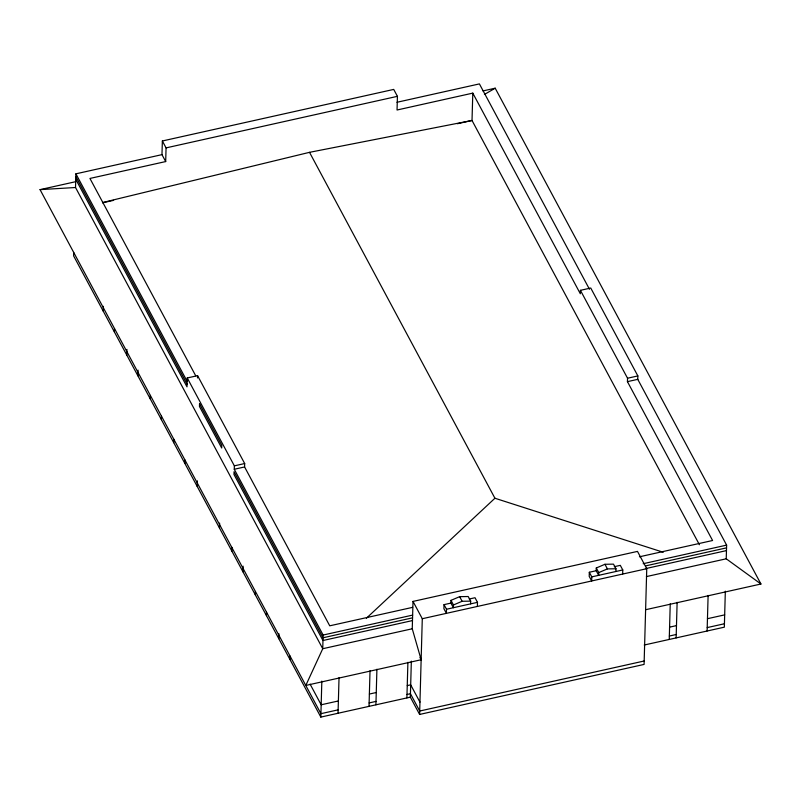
<?xml version="1.0" encoding="UTF-8"?>
<svg xmlns="http://www.w3.org/2000/svg" width="801" height="801" viewBox="0 0 801 801"><rect width="100%" height="100%" fill="white"/><g stroke="black" fill="none" stroke-linecap="round" stroke-linejoin="round"><path stroke-width="1.2" d="M73.712 252.455L73.612 255.879L320.831 717.095L410.342 697.15L419.614 714.442L644.084 664.419L646.757 568.69L637.486 551.398L413.016 601.421L412.255 628.775L421.146 659.744L305.802 685.446L322.743 648.72L323.123 635.043L234.262 469.266L234.363 465.852L187.244 377.962L197.577 375.659L244.685 463.549L244.595 466.963L329.742 625.821L412.645 607.348M412.255 628.775L322.743 648.72L75.524 187.504L75.905 173.827L161.972 154.643L165.687 161.562L89.942 178.443L195.704 375.769M103.279 311.219L103.419 306.312M114.403 331.974L114.503 328.56M126.768 355.043L126.918 349.396M137.892 375.789L138.052 370.152M150.248 398.858L150.348 395.434M161.972 154.643L162.363 140.976L393.722 89.412L397.426 96.33L397.046 110.007L472.79 93.126L580.325 293.757L580.425 290.332L590.748 288.03L637.856 375.929L637.756 379.614M165.687 161.562L166.067 147.885L162.363 140.976M161.371 419.614L161.472 416.19M173.737 442.673L173.827 439.248M184.861 463.429L184.961 460.004M187.244 377.962L187.003 386.843L75.755 179.294M197.517 377.932L197.577 375.659M197.226 486.487L197.376 480.85M219.474 527.999L219.604 523.073M231.829 551.058L231.93 547.373M242.953 571.814L243.114 566.167M255.319 594.873L255.409 591.458M266.443 615.629L266.533 612.204M278.798 638.687L278.938 633.781M289.932 659.443L290.022 656.029M320.831 717.095L321.832 681.1M338.042 713.26L339.033 677.656M369.031 706.352L370.022 670.747M375.919 704.82L376.911 669.215M406.898 697.911L407.899 662.317M410.342 697.15L411.344 661.145M419.614 714.442L422.287 618.722L413.016 601.421M444.034 604.635L443.914 608.73L446.387 613.346L446.497 609.241L444.034 604.635L451.263 603.023M450.993 600.36L450.913 603.093L453.386 607.709L453.466 604.975L450.993 600.36L459.644 596.665L468.205 596.525L470.678 601.14L470.598 603.874M472.79 93.126L472.019 120.47L699.413 544.72M477.376 606.437L477.486 602.342L475.013 597.726L469.276 599.008M589.316 572.254L589.206 576.36L591.679 580.965L591.789 576.87L589.316 572.254L596.465 570.662M596.284 567.989L596.204 570.723L598.677 575.328L598.747 572.595L596.284 567.989L604.935 564.284L613.496 564.144L615.969 568.76L615.889 571.493M639.428 556.805L712.59 540.505L627.433 381.646L627.533 378.222L580.425 290.332M622.657 574.067L622.778 569.962L620.304 565.346L614.277 566.687M669.246 639.448L670.237 603.844M676.134 637.916L677.125 602.312M707.113 631.008L708.114 595.403M725.336 591.178L724.334 627.173L644.214 645.025M645.616 609.721L760.95 584.009L726.237 558.798L726.617 545.121L637.766 379.344L627.433 381.646M366.357 618.272L494.928 498.242L663.228 552.259M484.415 94.458L495.198 88.2L760.95 584.009M453.466 604.975L462.117 601.281L470.678 601.14M598.747 572.595L607.408 568.9L615.969 568.76M102.498 202.563L309.516 152.33L472.019 120.47L457.391 123.734M166.067 147.885L397.426 96.33M396.976 102.278L479.409 83.905L589.476 289.261M338.142 709.836L320.921 713.681L40.05 189.637L75.434 181.747M482.993 90.924L495.198 88.2M102.588 202.803L113.562 200.36M234.363 465.852L244.685 463.549M627.533 378.222L637.856 375.929M234.262 469.266L244.595 466.963M323.123 635.043L412.635 615.098M643.153 563.724L726.617 545.121M446.497 609.241L477.486 602.342M591.789 576.87L622.778 569.962M412.555 617.831L323.043 637.776L234.042 471.739L233.972 474.472L322.963 640.52L412.485 620.565M645.496 565.917L726.547 547.854M645.426 568.65L726.467 550.597M422.287 618.722L646.757 568.69M646.407 576.59L726.237 558.798M338.382 700.955L321.171 704.79L310.097 684.124M369.371 694.046L376.26 692.515M407.248 685.606L410.683 684.835L419.954 702.137M669.586 627.143L676.475 625.611M707.463 618.702L724.675 614.868M369.121 702.938L376.009 701.396M406.998 694.497L410.442 693.726L419.704 711.028L644.184 660.995M669.336 636.034L676.224 634.492M707.213 627.594L724.424 623.749M40.05 189.637L75.524 187.504M604.935 564.284L607.408 568.9M309.516 152.33L494.928 498.242M459.644 596.665L462.117 601.281M419.984 657.581L421.146 659.744M75.905 173.827L187.154 381.376M75.825 176.56L187.074 384.11M199.529 403.754L199.459 406.487L221.707 447.999L221.777 445.266L199.529 403.754"/></g></svg>
